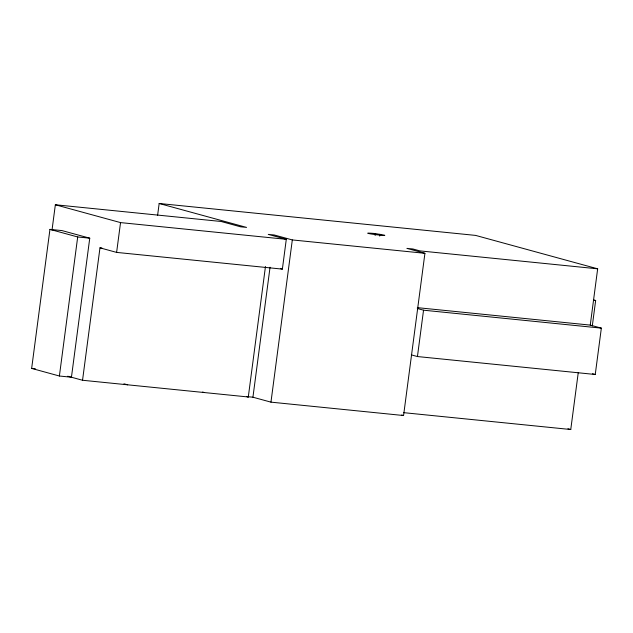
<?xml version="1.0" encoding="UTF-8"?>
<svg xmlns="http://www.w3.org/2000/svg" width="633" height="633" viewBox="0 0 633 633"><rect width="100%" height="100%" fill="white"/><g stroke="black" fill="none" stroke-linecap="round" stroke-linejoin="round"><path stroke-width="0.95" d="M31.65 368.414L49.952 229.375L62.01 230.594L89.751 238.182L71.442 377.228L59.391 376.01L31.65 368.414L35.361 368.786M52.009 230.167L55.348 204.76L221.107 221.479L240.524 226.796L246.554 227.405L159.168 203.486L157.625 215.204M59.391 376.01L77.693 236.964L49.952 229.375M265.472 266.509L248.294 396.986L82.543 380.259L99.974 247.843L101.937 248.041M248.294 396.986L246.91 396.606L252.931 397.215L270.964 402.145L403.569 415.525L424.925 253.311L292.319 239.931L274.287 234.993L268.265 234.392L286.29 239.321L282.373 269.12L116.614 252.401L120.539 222.602L55.348 204.76M252.931 397.215L270.046 267.245M270.964 402.145L292.319 239.931M375.124 235.444L375.377 233.553L384.793 235.326C383.305 236.077 354.187 231.773 375.377 233.553M379.713 236.093L379.958 234.202M417.361 307.654L590.257 325.101L601.35 328.131L595.249 374.483L417.44 356.545L423.54 310.194L417.289 308.485M403.664 412.661L570.76 429.514L578.245 372.679M590.257 325.101L597.663 268.819L475.605 235.405L159.168 203.486M592.298 325.94L595.653 300.485L593.746 299.963M597.663 268.819L419.853 250.882L412.922 248.983L406.892 248.373L424.925 253.311M120.539 222.602L286.29 239.321M77.693 236.964L89.751 238.182M593.794 300.295L595.653 300.485M423.54 310.194L601.35 328.131M280.53 268.614L282.373 269.12M592.472 373.723L595.249 374.483M99.974 247.843L116.614 252.401M411.308 354.868L417.44 356.545M567.92 428.739L570.76 429.514M401.67 415.003L403.569 415.525M202.584 392.049L204.451 392.563M123.949 383.796L127.684 384.817M67.747 376.216L82.543 380.259"/></g></svg>
